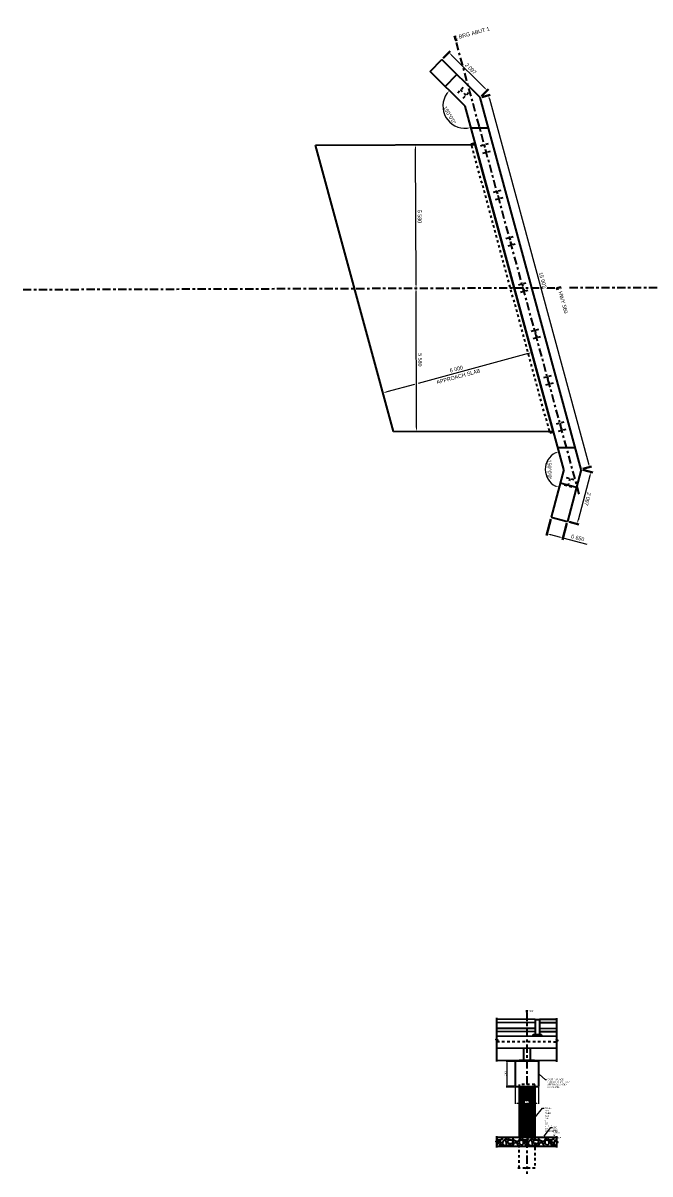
# Model space of a CAD drawing. Header units: metres. Extents: x 16681.2 to 16735.1, y 5649233.7 to 5649280.
# Drawn here: x 16681.23 to 16705.62, y 5649234.93 to 5649279.74 of the extents above; entities that cross this region are included whole.
import ezdxf
from ezdxf import colors
from ezdxf.entities.mleader import LeaderData, LeaderLine
from ezdxf.math import Vec2, Vec3

# ---------------------------------------------------------------- set-up
doc = ezdxf.new("R2010")
doc.units = ezdxf.units.M
doc.linetypes.add('CENTERX2', pattern=[101.6, 63.5, -12.7, 12.7, -12.7])
doc.linetypes.add('HIDDEN2', pattern=[4.7625, 3.175, -1.5875])
for name, color, linetype in [('S-BR-ABUT', 3, 'Continuous'), ('S-BR-ABUTMENT-HDD-THIN', 67, 'HIDDEN2'), ('S-BR-BRG PAD', 1, 'Continuous'), ('S-BR-BRIDGERAIL', 50, 'Continuous'), ('S-BR-CEN', 1, 'CENTERX2'), ('S-BR-DECK', 2, 'Continuous'), ('S-BR-DIM', 1, 'Continuous'), ('S-BR-HATCH', 252, 'Continuous'), ('S-BR-PIER', 3, 'Continuous'), ('S-BR-PILE-HDD', 21, 'HIDDEN2'), ('S-BR-PILE-PIPE', 63, 'Continuous'), ('S-BR-POST', 50, 'Continuous'), ('S-BR-RIP-RAP', 252, 'Continuous'), ('S-BR-SLOPE', 51, 'Continuous')]:
    doc.layers.add(name, color=color, linetype=linetype)
doc.layers.add('S-TB-TXT-WT2', color=2, linetype='Continuous', lineweight=30)
doc.styles.add('AT_Font_Prop_3.0', font='font99.shx', dxfattribs={"height": 3})
doc.dimstyles.new('AT Dim Standard (Millimeters)', dxfattribs={"dimtxt": 3, "dimasz": 3, "dimexe": 1.5, "dimexo": 1.5, "dimgap": 1, "dimtad": 1, "dimdec": 0, "dimlfac": 1000, "dimzin": 0, "dimdsep": 46, "dimtxsty": 'AT_Font_Prop_3.0', "dimcen": -1.5, "dimclrd": 1, "dimclre": 1, "dimclrt": 256, "dimaunit": 1, "dimadec": 3, "dimazin": 0, "dimtfac": 1, "dimtdec": 0, "dimtmove": 0, "dimatfit": 3, "dimfxl": 1, "dimtfill": 1, "dimtolj": 1, "dimtzin": 0, "dimlwd": 15, "dimlwe": 15, "dimarcsym": 0})
doc.dimstyles.new('AT_Prop_3.0 (Millimeters)', dxfattribs={"dimtxt": 3, "dimasz": 3, "dimexe": 1.5, "dimexo": 1.5, "dimgap": 1.5, "dimtad": 1, "dimdec": 3, "dimzin": 0, "dimdsep": 32, "dimtxsty": 'AT_Font_Prop_3.0', "dimcen": 1.5, "dimclrd": 1, "dimclre": 1, "dimclrt": 256, "dimaunit": 1, "dimadec": 4, "dimazin": 0, "dimtfac": 1, "dimtdec": 3, "dimtmove": 0, "dimatfit": 2, "dimfxl": 1, "dimtolj": 1, "dimtzin": 0, "dimlwd": 20, "dimlwe": -1, "dimarcsym": 0})

# ---------------------------------------------------------------- blocks, each defined once
blk = doc.blocks.new('*D16')
at = {"layer": 'Defpoints', "color": 0, "transparency": 16777216}
for p in [(16700.381, 5649239.337), (16700.058, 5649238.337), (16700.381, 5649238.337)]:
    blk.add_point(p, dxfattribs=at)
at = {"layer": 'S-TB-TXT-WT2', "color": 1, "transparency": 16777216}
for p, q in [((16700.351, 5649239.337), (16700.028, 5649239.337)), ((16700.351, 5649238.337), (16700.028, 5649238.337))]:
    blk.add_line(p, q, dxfattribs=at)
at = {"layer": 'S-TB-TXT-WT2', "color": 1, "lineweight": 20, "transparency": 16777216}
blk.add_line((16700.058, 5649239.277), (16700.058, 5649238.397), dxfattribs=at)
at = {"layer": 'S-TB-TXT-WT2', "color": 1, "transparency": 16777216}
for points in [[(16700.048, 5649239.277), (16700.068, 5649239.277), (16700.058, 5649239.337)], [(16700.048, 5649238.397), (16700.068, 5649238.397), (16700.058, 5649238.337)]]:
    blk.add_solid(points, dxfattribs=at)
at = {"layer": 'S-TB-TXT-WT2', "transparency": 16777216, "insert": (16699.998, 5649238.837), "char_height": 0.06, "attachment_point": 5, "rotation": 90, "style": 'AT_Font_Prop_3.0'}
blk.add_mtext('\\A1;1 000', dxfattribs=at)
blk = doc.blocks.new('ELEV POST')
at = {"layer": 'S-BR-DIM'}
blk.add_line((0, 0), (0, 0), dxfattribs=at)
at = {"layer": 'S-BR-POST'}
for p, q in [((-0.083, 0.643), (0.082, 0.642)), ((-0.083, 0.643), (-0.083, 0.058)), ((0.082, 0.642), (0.082, 0.058)), ((-0.165, 0.033), (-0.19, 0)), ((-0.165, 0.033), (-0.19, 0)), ((-0.165, 0.058), (0.165, 0.058)), ((-0.165, 0.033), (-0.165, 0.058)), ((-0.165, 0.058), (0.165, 0.058)), ((-0.165, 0.033), (-0.165, 0.058)), ((-0.165, 0.033), (0.165, 0.033)), ((-0.165, 0.033), (0.165, 0.033)), ((0.165, 0.033), (0.165, 0.058)), ((0.165, 0.033), (0.165, 0.058)), ((0.165, 0.033), (0.19, 0)), ((0.165, 0.033), (0.19, 0))]:
    blk.add_line(p, q, dxfattribs=at)
blk = doc.blocks.new('*U10')
at = {"layer": 'S-BR-DIM', "rotation": 180.2865830966329}
blk.add_blockref('ELEV POST', (0.325, 0), dxfattribs=at)
blk = doc.blocks.new('*U11')
at = {"layer": 'S-BR-BRIDGERAIL', "color": 0, "linetype": 'ByBlock', "lineweight": -2, "transparency": 16777216, "rotation": 179.9118905369981}
blk.add_blockref('*U10', (16728.169, 5649026.962), dxfattribs=at)
blk = doc.blocks.new('HP')
at = {"layer": 'S-BR-PILE-HDD', "ltscale": 0.025}
for p, q in [((-0.153, 0.149), (0.153, 0.149)), ((0, -0.15), (0, 0.149)), ((-0.153, -0.15), (0.153, -0.15))]:
    blk.add_line(p, q, dxfattribs=at)
blk = doc.blocks.new('*D30')
at = {"layer": 'Defpoints', "color": 0, "transparency": 16777216}
for p in [(16701.777, 5649260.498), (16702.406, 5649260.332), (16702.236, 5649259.691)]:
    blk.add_point(p, dxfattribs=at)
at = {"layer": 'S-TB-TXT-WT2', "color": 1, "transparency": 16777216}
for p, q in [((16701.758, 5649260.426), (16701.589, 5649259.785)), ((16702.387, 5649260.26), (16702.217, 5649259.619))]:
    blk.add_line(p, q, dxfattribs=at)
at = {"layer": 'S-TB-TXT-WT2', "color": 1, "lineweight": 20, "transparency": 16777216}
for p, q in [((16701.753, 5649259.819), (16702.091, 5649259.73)), ((16702.236, 5649259.691), (16703.169, 5649259.445))]:
    blk.add_line(p, q, dxfattribs=at)
at = {"layer": 'S-TB-TXT-WT2', "color": 1, "transparency": 16777216}
for points in [[(16701.759, 5649259.843), (16701.747, 5649259.795), (16701.608, 5649259.857)], [(16702.098, 5649259.754), (16702.085, 5649259.705), (16702.236, 5649259.691)]]:
    blk.add_solid(points, dxfattribs=at)
at = {"layer": 'S-TB-TXT-WT2', "transparency": 16777216, "insert": (16702.813, 5649259.694), "char_height": 0.15, "attachment_point": 5, "rotation": 345.1985, "style": 'AT_Font_Prop_3.0'}
blk.add_mtext('\\A1;0 650', dxfattribs=at)
blk = doc.blocks.new('*D32')
at = {"layer": 'Defpoints', "color": 0, "transparency": 16777216}
for p in [(16702.942, 5649262.36), (16702.406, 5649260.332), (16702.784, 5649260.232)]:
    blk.add_point(p, dxfattribs=at)
at = {"layer": 'S-TB-TXT-WT2', "color": 1, "lineweight": 20, "transparency": 16777216}
blk.add_line((16703.282, 5649262.115), (16702.823, 5649260.377), dxfattribs=at)
at = {"layer": 'S-TB-TXT-WT2', "color": 1, "transparency": 16777216}
for p, q in [((16703.014, 5649262.341), (16703.393, 5649262.241)), ((16702.478, 5649260.313), (16702.857, 5649260.213))]:
    blk.add_line(p, q, dxfattribs=at)
for points in [[(16703.306, 5649262.108), (16703.258, 5649262.121), (16703.32, 5649262.26)], [(16702.847, 5649260.371), (16702.799, 5649260.384), (16702.784, 5649260.232)]]:
    blk.add_solid(points, dxfattribs=at)
at = {"layer": 'S-TB-TXT-WT2', "transparency": 16777216, "insert": (16703.197, 5649261.208), "char_height": 0.15, "attachment_point": 5, "rotation": 255.1985, "style": 'AT_Font_Prop_3.0'}
blk.add_mtext('\\A1;2 097', dxfattribs=at)
blk = doc.blocks.new('*D33')
at = {"layer": 'Defpoints', "color": 0, "transparency": 16777216}
for p in [(16697.797, 5649278.592), (16697.521, 5649278.314), (16699.009, 5649276.837)]:
    blk.add_point(p, dxfattribs=at)
at = {"layer": 'S-TB-TXT-WT2', "color": 1, "transparency": 16777216}
for p, q in [((16697.574, 5649278.368), (16697.85, 5649278.646)), ((16699.062, 5649276.89), (16699.338, 5649277.168))]:
    blk.add_line(p, q, dxfattribs=at)
at = {"layer": 'S-TB-TXT-WT2', "color": 1, "lineweight": 20, "transparency": 16777216}
blk.add_line((16699.178, 5649277.22), (16697.903, 5649278.487), dxfattribs=at)
at = {"layer": 'S-TB-TXT-WT2', "color": 1, "transparency": 16777216}
for points in [[(16697.921, 5649278.504), (16697.885, 5649278.469), (16697.797, 5649278.592)], [(16699.196, 5649277.238), (16699.161, 5649277.203), (16699.285, 5649277.115)]]:
    blk.add_solid(points, dxfattribs=at)
at = {"layer": 'S-TB-TXT-WT2', "transparency": 16777216, "insert": (16698.646, 5649277.96), "char_height": 0.15, "attachment_point": 5, "rotation": 315.1985, "style": 'AT_Font_Prop_3.0'}
blk.add_mtext('\\A1;2 097', dxfattribs=at)
blk = doc.blocks.new('*D35')
at = {"layer": 'Defpoints', "color": 0, "transparency": 16777216}
for p in [(16701.022, 5649266.908), (16695.232, 5649265.335), (16695.232, 5649265.335)]:
    blk.add_point(p, dxfattribs=at)
at = {"layer": 'S-TB-TXT-WT2', "color": 1, "lineweight": 20, "transparency": 16777216}
for p, q in [((16700.877, 5649266.869), (16696.604, 5649265.708)), ((16696.459, 5649265.669), (16695.377, 5649265.375))]:
    blk.add_line(p, q, dxfattribs=at)
at = {"layer": 'S-TB-TXT-WT2', "color": 1, "transparency": 16777216}
for points in [[(16700.871, 5649266.893), (16700.884, 5649266.845), (16701.022, 5649266.908)], [(16695.37, 5649265.399), (16695.383, 5649265.351), (16695.232, 5649265.335)]]:
    blk.add_solid(points, dxfattribs=at)
at = {"layer": 'S-TB-TXT-WT2', "transparency": 16777216, "char_height": 0.15, "attachment_point": 5, "rotation": 15.1985, "style": 'AT_Font_Prop_3.0'}
for s, insert in [('\\A1;APPROACH SLAB', (16698.166, 5649265.977)), ('\\A1;6 000', (16698.088, 5649266.267))]:
    blk.add_mtext(s, dxfattribs=dict(at, insert=insert))
blk = doc.blocks.new('*D21')
at = {"layer": 'Defpoints', "color": 0, "transparency": 16777216}
for p in [(16696.519, 5649269.415), (16696.519, 5649269.415), (16696.538, 5649263.835)]:
    blk.add_point(p, dxfattribs=at)
at = {"layer": 'S-TB-TXT-WT2', "color": 1, "lineweight": 20, "transparency": 16777216}
blk.add_line((16696.537, 5649263.985), (16696.519, 5649269.265), dxfattribs=at)
at = {"layer": 'S-TB-TXT-WT2', "color": 1, "transparency": 16777216}
for points in [[(16696.544, 5649269.265), (16696.494, 5649269.265), (16696.519, 5649269.415)], [(16696.562, 5649263.985), (16696.512, 5649263.985), (16696.538, 5649263.835)]]:
    blk.add_solid(points, dxfattribs=at)
at = {"layer": 'S-TB-TXT-WT2', "transparency": 16777216, "insert": (16696.678, 5649266.625), "char_height": 0.15, "attachment_point": 5, "rotation": 270.1985, "style": 'AT_Font_Prop_3.0'}
blk.add_mtext('\\A1;5 580', dxfattribs=at)
blk = doc.blocks.new('*D22')
at = {"layer": 'Defpoints', "color": 0, "transparency": 16777216}
for p in [(16696.499, 5649274.995), (16696.499, 5649274.995), (16696.519, 5649269.415)]:
    blk.add_point(p, dxfattribs=at)
at = {"layer": 'S-TB-TXT-WT2', "color": 1, "lineweight": 20, "transparency": 16777216}
blk.add_line((16696.518, 5649269.565), (16696.5, 5649274.845), dxfattribs=at)
at = {"layer": 'S-TB-TXT-WT2', "color": 1, "transparency": 16777216}
for points in [[(16696.525, 5649274.845), (16696.475, 5649274.844), (16696.499, 5649274.995)], [(16696.543, 5649269.565), (16696.493, 5649269.565), (16696.519, 5649269.415)]]:
    blk.add_solid(points, dxfattribs=at)
at = {"layer": 'S-TB-TXT-WT2', "transparency": 16777216, "insert": (16696.659, 5649272.205), "char_height": 0.15, "attachment_point": 5, "rotation": 270.1985, "style": 'AT_Font_Prop_3.0'}
blk.add_mtext('\\A1;5 580', dxfattribs=at)
blk = doc.blocks.new('*D24')
at = {"layer": 'Defpoints', "color": 0, "transparency": 16777216}
for p in [(16699.009, 5649276.837), (16703.269, 5649262.449), (16702.942, 5649262.36)]:
    blk.add_point(p, dxfattribs=at)
at = {"layer": 'S-TB-TXT-WT2', "color": 1, "transparency": 16777216}
for p, q in [((16699.081, 5649276.856), (16699.408, 5649276.945)), ((16703.014, 5649262.379), (16703.341, 5649262.468))]:
    blk.add_line(p, q, dxfattribs=at)
at = {"layer": 'S-TB-TXT-WT2', "color": 1, "lineweight": 20, "transparency": 16777216}
blk.add_line((16699.375, 5649276.781), (16703.23, 5649262.593), dxfattribs=at)
at = {"layer": 'S-TB-TXT-WT2', "color": 1, "transparency": 16777216}
for points in [[(16699.399, 5649276.787), (16699.351, 5649276.774), (16699.336, 5649276.926)], [(16703.254, 5649262.6), (16703.205, 5649262.587), (16703.269, 5649262.449)]]:
    blk.add_solid(points, dxfattribs=at)
at = {"layer": 'S-TB-TXT-WT2', "transparency": 16777216, "insert": (16701.447, 5649269.727), "char_height": 0.15, "attachment_point": 5, "rotation": 285.1985, "style": 'AT_Font_Prop_3.0', "bg_fill": 3, "box_fill_scale": 1.1, "bg_fill_color": 256, "bg_fill_true_color": 13158600, "bg_fill_transparency": 0}
blk.add_mtext('\\A1;15 002', dxfattribs=at)
blk = doc.blocks.new('*D27')
at = {"layer": 'Defpoints', "color": 0, "transparency": 16777216}
for p in [(16698.427, 5649276.498), (16701.614, 5649262.66), (16702.269, 5649262.357), (16702.269, 5649262.357), (16701.777, 5649260.498)]:
    blk.add_point(p, dxfattribs=at)
at = {"layer": 'S-TB-TXT-WT2', "color": 1, "lineweight": 20, "transparency": 16777216}
blk.add_arc((16702.269, 5649262.357), 0.721, 117.1457, 243.2512, dxfattribs=at)
at = {"layer": 'S-TB-TXT-WT2', "color": 1, "transparency": 16777216}
for points in [[(16701.931, 5649263.022), (16701.949, 5649262.975), (16702.08, 5649263.053)], [(16701.953, 5649261.737), (16701.935, 5649261.691), (16702.085, 5649261.661)]]:
    blk.add_solid(points, dxfattribs=at)
at = {"layer": 'S-TB-TXT-WT2', "transparency": 16777216, "insert": (16701.712, 5649262.356), "char_height": 0.15, "attachment_point": 5, "rotation": 270.1985, "style": 'AT_Font_Prop_3.0'}
blk.add_mtext('\\A1;150°0\'0"', dxfattribs=at)
blk = doc.blocks.new('*D28')
at = {"layer": 'Defpoints', "color": 0, "transparency": 16777216}
for p in [(16697.063, 5649277.853), (16697.568, 5649276.42), (16698.427, 5649276.498), (16698.427, 5649276.498), (16702.269, 5649262.357)]:
    blk.add_point(p, dxfattribs=at)
at = {"layer": 'S-TB-TXT-WT2', "color": 1, "lineweight": 20, "transparency": 16777216}
blk.add_arc((16698.427, 5649276.498), 0.862, 145.1763, 275.2207, dxfattribs=at)
at = {"layer": 'S-TB-TXT-WT2', "color": 1, "transparency": 16777216}
for points in [[(16697.7, 5649277.007), (16697.738, 5649276.975), (16697.815, 5649277.106)], [(16698.501, 5649275.664), (16698.51, 5649275.615), (16698.653, 5649275.666)]]:
    blk.add_solid(points, dxfattribs=at)
at = {"layer": 'S-TB-TXT-WT2', "transparency": 16777216, "insert": (16697.824, 5649276.147), "char_height": 0.15, "attachment_point": 5, "rotation": 300.1985, "style": 'AT_Font_Prop_3.0'}
blk.add_mtext('\\A1;150°0\'0"', dxfattribs=at)
blk = doc.blocks.new('*D78')
at = {"layer": 'Defpoints', "color": 0, "transparency": 16777216}
for p in [(16700.381, 5649238.337), (16701.281, 5649238.337), (16701.281, 5649237.686)]:
    blk.add_point(p, dxfattribs=at)
at = {"layer": 'S-TB-TXT-WT2', "color": 1, "lineweight": 15, "transparency": 16777216}
for p, q in [((16700.381, 5649238.307), (16700.381, 5649237.656)), ((16701.281, 5649238.307), (16701.281, 5649237.656)), ((16700.441, 5649237.686), (16701.221, 5649237.686))]:
    blk.add_line(p, q, dxfattribs=at)
at = {"layer": 'S-TB-TXT-WT2', "color": 1, "transparency": 16777216}
for points in [[(16700.441, 5649237.696), (16700.441, 5649237.676), (16700.381, 5649237.686)], [(16701.221, 5649237.696), (16701.221, 5649237.676), (16701.281, 5649237.686)]]:
    blk.add_solid(points, dxfattribs=at)
at = {"layer": 'S-TB-TXT-WT2', "transparency": 16777216, "insert": (16700.831, 5649237.736), "char_height": 0.06, "attachment_point": 5, "style": 'AT_Font_Prop_3.0', "bg_fill": 3, "box_fill_scale": 1.1, "bg_fill_color": 256, "bg_fill_true_color": 13158600, "bg_fill_transparency": 0}
blk.add_mtext('\\A1;900', dxfattribs=at)

msp = doc.modelspace()

# ---------------------------------------------------------------- hatches: boundary and pattern name
at = {"layer": 'S-BR-RIP-RAP'}
h = msp.add_hatch(dxfattribs=at)
h.set_pattern_fill('AGGREGAT', color=256, pattern_type=2)
h.set_pattern_definition([(0, (16706.6934, 5649233.2616), (1, 1), [0.1, -0.15, 0.05, -0.15, 0.05, -0.5]), (0, (16707.1934, 5649233.3616), (1, 1), [0.05, -0.95]), (0, (16706.8934, 5649233.4116), (1, 1), [0.05, -0.1, 0.05, -0.8]), (0, (16707.3934, 5649233.4616), (1, 1), [0.1, -0.9]), (0, (16707.4934, 5649233.5116), (1, 1), [0.05, -0.95]), (0, (16707.1934, 5649233.6116), (1, 1), [0.1, -0.9]), (0, (16706.6934, 5649233.6616), (1, 1), [0.05, -0.1, 0.05, -0.25, 0.15, -0.4]), (0, (16707.3934, 5649233.7616), (1, 1), [0.1, -0.9]), (0, (16706.7934, 5649233.8116), (1, 1), [0.1, -0.05, 0.05, -0.4, 0.05, -0.35]), (0, (16706.7434, 5649233.8616), (1, 1), [0.05, -0.95]), (0, (16707.0934, 5649233.9116), (1, 1), [0.05, -0.05, 0.05, -0.85]), (0, (16706.9434, 5649233.9616), (1, 1), [0.05, -0.95]), (0, (16707.5934, 5649234.0116), (1, 1), [0.05, -0.95]), (0, (16707.1434, 5649234.0616), (1, 1), [0.05, -0.4, 0.05, -0.5]), (0, (16707.1434, 5649234.1116), (1, 1), [0.1, -0.9]), (0, (16707.3434, 5649234.1616), (1, 1), [0.1, -0.9]), (0, (16706.7434, 5649234.2116), (1, 1), [0.05, -0.6, 0.1, -0.25]), (90, (16706.6934, 5649233.7116), (-1, 1), [0.2, -0.2, 0.1, -0.5]), (90, (16706.7434, 5649233.7116), (-1, 1), [0.05, -0.35, 0.1, -0.5]), (90, (16706.7934, 5649233.4616), (-1, 1), [0.15, -0.85]), (90, (16706.8434, 5649233.4616), (-1, 1), [0.1, -0.9]), (90, (16706.8934, 5649233.3116), (-1, 1), [0.05, -0.6, 0.05, -0.05, 0.1, -0.15]), (90, (16706.9934, 5649233.3116), (-1, 1), [0.05, -0.35, 0.05, -0.55]), (90, (16707.0434, 5649233.7116), (-1, 1), [0.1, -0.15, 0.05, -0.05, 0.1, -0.55]), (90, (16707.0934, 5649233.5116), (-1, 1), [0.1, -0.55, 0.05, -0.3]), (90, (16707.1434, 5649233.3116), (-1, 1), [0.05, -0.05, 0.1, -0.8]), (90, (16707.2434, 5649233.9616), (-1, 1), [0.05, -0.95]), (90, (16707.2934, 5649233.9616), (-1, 1), [0.1, -0.1, 0.05, -0.05, 0.1, -0.6]), (90, (16707.3434, 5649233.5116), (-1, 1), [0.05, -0.05, 0.05, -0.1, 0.05, -0.7]), (90, (16707.4934, 5649233.8616), (-1, 1), [0.2, -0.8]), (90, (16707.5434, 5649233.7616), (-1, 1), [0.2, -0.15, 0.1, -0.55]), (90, (16707.5934, 5649233.3616), (-1, 1), [0.05, -0.15, 0.1, -0.7]), (90, (16707.6434, 5649233.4616), (-1, 1), [0.15, -0.85]), (45, (16707.09344, 5649233.2616), (0, 1), [0.07071, -1.3435]), (45, (16707.64344, 5649233.3116), (0, 1), [0.07071, -1.202084, 0.07071, -0.07071]), (45, (16706.99344, 5649233.3616), (0, 1), [0.07071, -0.56568, 0.07071, -0.707114]), (45, (16707.24344, 5649233.3616), (0, 1), [0.07071, -1.131374, 0.07071, -0.14142]), (45, (16707.29344, 5649233.3616), (0, 1), [0.14142, -0.56568, 0.14142, -0.565694]), (45, (16707.04344, 5649233.4616), (0, 1), [0.0707, -0.6364, 0.0707, -0.0707, 0.0707, -0.495014]), (45, (16707.54344, 5649233.5116), (0, 1), [0.07071, -0.07071, 0.07071, -1.202084]), (45, (16706.84344, 5649233.5616), (0, 1), [0.07071, -0.84852, 0.07071, -0.424274]), (45, (16707.64344, 5649233.6616), (0, 1), [0.0707, -0.0707, 0.0707, -0.28284, 0.0707, -0.848574]), (45, (16707.04344, 5649233.8116), (0, 1), [0.07071, -1.3435]), (45, (16706.79344, 5649233.8616), (0, 1), [0.14142, -1.27279]), (45, (16706.69344, 5649233.9616), (0, 1), [0.07071, -0.07071, 0.07071, -1.202084]), (45, (16707.24344, 5649234.1116), (0, 1), [0.07071, -1.3435]), (45, (16707.54344, 5649234.2116), (0, 1), [0.07071, -1.3435]), (135, (16707.14344, 5649233.3616), (6e-17, 1), [0.07071, -1.3435]), (135, (16707.19344, 5649233.3616), (6e-17, 1), [0.07071, -1.3435]), (135, (16706.89344, 5649233.4116), (6e-17, 1), [0.07071, -0.28284, 0.14142, -0.919244]), (135, (16706.69344, 5649233.4116), (6e-17, 1), [0.07071, -1.3435]), (135, (16707.34344, 5649233.5616), (6e-17, 1), [0.07071, -0.565685, 0.07071, -0.70711]), (135, (16707.39344, 5649233.5616), (6e-17, 1), [0.0707, -0.4243, 0.0707, -0.4242, 0.0707, -0.353614]), (135, (16706.79344, 5649233.6116), (6e-17, 1), [0.07071, -1.3435]), (135, (16707.59344, 5649233.6616), (6e-17, 1), [0.1414, -0.35355, 0.0707, -0.0707, 0.0707, -0.707164]), (135, (16706.94344, 5649233.8116), (6e-17, 1), [0.07071, -1.3435]), (135, (16707.34344, 5649233.8116), (6e-17, 1), [0.14142, -1.27279]), (135, (16707.39344, 5649233.8116), (6e-17, 1), [0.07071, -1.3435]), (135, (16707.09344, 5649233.9116), (6e-17, 1), [0.07071, -1.3435]), (135, (16706.79344, 5649234.0616), (6e-17, 1), [0.07071, -1.3435]), (135, (16707.59344, 5649234.0616), (6e-17, 1), [0.07071, -1.3435]), (26.565, (16706.79344, 5649233.2616), (1, 4e-10), [0.1118, -2.12427]), (26.565, (16706.69344, 5649233.3616), (1, 4e-10), [0.1118, -2.12427]), (26.565, (16706.69344, 5649233.4116), (1, 4e-10), [0.1118, -2.12427]), (26.565, (16706.94344, 5649233.4116), (1, 4e-10), [0.1118, -2.12427]), (26.565, (16706.89344, 5649233.6116), (1, 4e-10), [0.1118, -2.12427]), (26.565, (16706.89344, 5649233.6616), (1, 4e-10), [0.1118, -2.12427]), (26.565, (16707.09344, 5649233.8616), (1, 4e-10), [0.1118, -2.12427]), (26.565, (16707.14344, 5649233.9116), (1, 4e-10), [0.1118, -2.12427]), (26.565, (16706.74344, 5649234.0116), (1, 4e-10), [0.1118, -2.12427]), (26.565, (16707.04344, 5649234.0116), (1, 4e-10), [0.1118, -2.12427]), (63.435, (16707.54344, 5649233.2616), (5e-11, 1), [0.1118, -2.12427]), (63.435, (16707.29344, 5649233.4116), (5e-11, 1), [0.1118, -2.12427]), (63.435, (16707.14344, 5649233.5116), (5e-11, 1), [0.1118, -2.12427]), (63.435, (16707.29344, 5649233.6616), (5e-11, 1), [0.1118, -2.12427]), (63.435, (16707.34344, 5649233.6616), (5e-11, 1), [0.1118, -2.12427]), (63.435, (16706.99344, 5649233.8116), (5e-11, 1), [0.1118, -2.12427]), (63.435, (16706.89344, 5649233.8616), (5e-11, 1), [0.1118, -2.12427]), (63.435, (16707.29344, 5649234.0616), (5e-11, 1), [0.1118, -2.12427]), (63.435, (16706.89344, 5649234.1616), (5e-11, 1), [0.1118, -2.12427]), (116.565, (16706.74344, 5649233.8616), (-4e-10, 1), [0.1118, -2.12427]), (116.565, (16707.34344, 5649233.8616), (-4e-10, 1), [0.1118, -2.12427]), (116.565, (16706.69344, 5649233.9116), (-4e-10, 1), [0.1118, -2.12427]), (116.565, (16707.49344, 5649234.0616), (-4e-10, 1), [0.1118, -2.12427]), (116.565, (16706.84344, 5649234.1116), (-4e-10, 1), [0.1118, -2.12427]), (116.565, (16707.04344, 5649234.1616), (-4e-10, 1), [0.1118, -2.12427]), (153.435, (16707.09344, 5649233.2616), (-1, 4e-10), [0.1118, -2.12427]), (153.435, (16706.89344, 5649233.3616), (-1, 4e-10), [0.1118, -2.12427]), (153.435, (16707.59344, 5649233.4116), (-1, 4e-10), [0.1118, -2.12427]), (153.435, (16707.49344, 5649233.5116), (-1, 4e-10), [0.1118, -2.12427]), (153.435, (16707.09344, 5649233.6116), (-1, 4e-10), [0.1118, -2.12427]), (153.435, (16706.84344, 5649233.6616), (-1, 4e-10), [0.1118, -2.12427]), (153.435, (16707.14344, 5649233.6616), (-1, 4e-10), [0.1118, -2.12427]), (153.435, (16706.99344, 5649233.7616), (-1, 4e-10), [0.1118, -2.12427]), (153.435, (16706.99344, 5649234.0116), (-1, 4e-10), [0.1118, -2.12427]), (153.435, (16706.69344, 5649234.2116), (-1, 4e-10), [0.1118, -2.12427]), (153.435, (16707.29344, 5649234.2116), (-1, 4e-10), [0.1118, -2.12427]), (153.435, (16707.39344, 5649234.2116), (-1, 4e-10), [0.1118, -2.12427])])
h.paths.add_polyline_path([(16699.6623, 5649236.3555), (16699.6623, 5649236.0055), (16701.9993, 5649236.0055), (16701.9993, 5649236.3555)])

# ---------------------------------------------------------------- linework, layer by layer
at = {"layer": 'S-BR-ABUT', "ltscale": 0.05}
for p, q in [((16697.0626, 5649277.8532), (16697.5207, 5649278.3144)), ((16699.0087, 5649276.8367), (16697.5207, 5649278.3144)), ((16698.4271, 5649276.4982), (16697.0626, 5649277.8532)), ((16697.6502, 5649277.2698), (16698.1082, 5649277.731)), ((16702.9415, 5649262.3598), (16699.0087, 5649276.8367)), ((16702.2686, 5649262.3575), (16698.4271, 5649276.4982)), ((16698.6553, 5649275.658), (16699.3282, 5649275.6604)), ((16692.6114, 5649274.9811), (16698.823, 5649275.0026)), ((16695.6403, 5649263.8315), (16692.6114, 5649274.9811)), ((16698.6699, 5649275.0321), (16698.8147, 5649275.0714)), ((16698.6781, 5649275.0021), (16698.6699, 5649275.0321)), ((16701.852, 5649263.853), (16698.823, 5649275.0026)), ((16695.6403, 5649263.8315), (16701.852, 5649263.853)), ((16701.7257, 5649263.7838), (16701.707, 5649263.8525)), ((16701.7257, 5649263.7838), (16701.8705, 5649263.8231)), ((16702.7133, 5649263.2), (16702.0404, 5649263.1977)), ((16702.2686, 5649262.3575), (16701.7774, 5649260.4984)), ((16702.9415, 5649262.3598), (16702.4058, 5649260.3323)), ((16702.1317, 5649261.8393), (16702.7601, 5649261.6733)), ((16701.7774, 5649260.4984), (16702.4058, 5649260.3323))]:
    msp.add_line(p, q, dxfattribs=at)
at = {"layer": 'S-BR-ABUTMENT-HDD-THIN', "ltscale": 0.025}
msp.add_line((16701.707, 5649263.8525), (16698.6781, 5649275.0021), dxfattribs=at)
at = {"layer": 'S-BR-BRG PAD'}
msp.add_lwpolyline([(16700.5308, 5649239.3527), (16700.5308, 5649239.3367), (16701.1308, 5649239.3367), (16701.1308, 5649239.3527), (16700.5308, 5649239.3527)], dxfattribs=at)
at = {"layer": 'S-BR-BRIDGERAIL'}
for p, q in [((16701.1535, 5649240.9469), (16699.6623, 5649240.9546)), ((16701.9993, 5649240.9425), (16701.3185, 5649240.946)), ((16701.1535, 5649240.8199), (16699.6623, 5649240.8276)), ((16701.1535, 5649240.5919), (16699.6623, 5649240.5995)), ((16701.9993, 5649240.8155), (16701.3185, 5649240.819)), ((16701.9993, 5649240.5875), (16701.3185, 5649240.591)), ((16701.1535, 5649240.4649), (16699.6623, 5649240.4725)), ((16701.9993, 5649240.4605), (16701.3185, 5649240.464))]:
    msp.add_line(p, q, dxfattribs=at)
at = {"layer": 'S-BR-CEN', "ltscale": 0.005}
for p, q in [((16702.8672, 5649261.3936), (16698.0786, 5649279.0206)), ((16681.228, 5649269.3616), (16701.9839, 5649269.4335)), ((16702.4951, 5649269.4353), (16707.3602, 5649269.4522)), ((16700.8308, 5649241.2027), (16700.8308, 5649234.9308))]:
    msp.add_line(p, q, dxfattribs=at)
at = {"layer": 'S-BR-DECK'}
for p, q in [((16700.7008, 5649239.8414), (16700.7008, 5649239.3534)), ((16700.9608, 5649239.8401), (16700.9608, 5649239.3521))]:
    msp.add_line(p, q, dxfattribs=at)
at = {"layer": 'S-BR-DECK', "flags": 128}
for points in [[(16699.6623, 5649240.3116), (16701.9993, 5649240.2999)], [(16699.6623, 5649239.8466), (16701.9993, 5649239.8349)], [(16699.6623, 5649239.3586), (16701.9993, 5649239.3469)]]:
    msp.add_lwpolyline(points, dxfattribs=at)
at = {"layer": 'S-BR-DIM', "linetype": 'Continuous'}
for points in [[(16699.6623, 5649239.3086), (16699.6623, 5649240.1316), (16699.6966, 5649240.1441), (16699.6279, 5649240.1691), (16699.6623, 5649240.1816), (16699.6623, 5649241.0046)], [(16701.9993, 5649239.2969), (16701.9993, 5649240.1197), (16702.0336, 5649240.1322), (16701.9649, 5649240.1572), (16701.9993, 5649240.1697), (16701.9993, 5649240.9925)]]:
    msp.add_lwpolyline(points, dxfattribs=at)
at = {"layer": 'S-BR-HATCH'}
for p, q in [((16700.5358, 5649238.3367), (16700.5358, 5649236.3555)), ((16700.5558, 5649238.3367), (16700.5558, 5649236.3555)), ((16700.5858, 5649238.3367), (16700.5858, 5649236.3555)), ((16700.6258, 5649238.3367), (16700.6258, 5649236.3555)), ((16700.6758, 5649238.3367), (16700.6758, 5649236.3555)), ((16700.7358, 5649238.3367), (16700.7358, 5649236.3555)), ((16700.8058, 5649238.3367), (16700.8058, 5649236.3555)), ((16700.8558, 5649238.3367), (16700.8558, 5649236.3555)), ((16700.9258, 5649238.3367), (16700.9258, 5649236.3555)), ((16700.9858, 5649238.3367), (16700.9858, 5649236.3555)), ((16701.0358, 5649238.3367), (16701.0358, 5649236.3555)), ((16701.0758, 5649238.3367), (16701.0758, 5649236.3555)), ((16701.1058, 5649238.3367), (16701.1058, 5649236.3555)), ((16701.1258, 5649238.3367), (16701.1258, 5649236.3555))]:
    msp.add_line(p, q, dxfattribs=at)
at = {"layer": 'S-BR-PIER'}
for p, q in [((16700.3808, 5649239.3367), (16701.2808, 5649239.3367)), ((16700.3808, 5649239.3367), (16700.3808, 5649238.3367)), ((16701.2808, 5649239.3367), (16701.2808, 5649238.3367)), ((16700.3808, 5649238.3367), (16701.2808, 5649238.3367))]:
    msp.add_line(p, q, dxfattribs=at)
at = {"layer": 'S-BR-PILE-HDD', "ltscale": 0.02}
for points in [[(16699.6623, 5649240.0926), (16701.9993, 5649240.0809)], [(16701.1358, 5649238.3367), (16701.1358, 5649238.4117), (16700.5258, 5649238.4117), (16700.5258, 5649238.3367)]]:
    msp.add_lwpolyline(points, dxfattribs=at)
at = {"layer": 'S-BR-PILE-HDD', "ltscale": 0.025}
for points in [[(16700.5258, 5649235.1665), (16700.5258, 5649236.3555)], [(16701.1358, 5649236.3555), (16701.1358, 5649235.1665)], [(16700.4758, 5649235.1665), (16700.8058, 5649235.1665), (16700.8183, 5649235.1322), (16700.8433, 5649235.2009), (16700.8558, 5649235.1665), (16701.1858, 5649235.1665)]]:
    msp.add_lwpolyline(points, dxfattribs=at)
at = {"layer": 'S-BR-PILE-PIPE'}
for p, q in [((16700.5258, 5649238.3367), (16700.5258, 5649236.3555)), ((16701.1358, 5649238.3367), (16701.1358, 5649236.3555))]:
    msp.add_line(p, q, dxfattribs=at)
at = {"layer": 'S-BR-SLOPE', "linetype": 'Continuous'}
for points in [[(16699.6623, 5649235.9555), (16699.6623, 5649236.1555), (16699.6966, 5649236.168), (16699.6279, 5649236.193), (16699.6623, 5649236.2055), (16699.6623, 5649236.4055)], [(16701.9993, 5649235.9555), (16701.9993, 5649236.1555), (16702.0336, 5649236.168), (16701.9649, 5649236.193), (16701.9993, 5649236.2055), (16701.9993, 5649236.4055)]]:
    msp.add_lwpolyline(points, dxfattribs=at)
at = {"layer": 'S-BR-SLOPE'}
for points in [[(16701.9993, 5649236.3555), (16699.6623, 5649236.3555)], [(16701.9993, 5649236.0055), (16699.6623, 5649236.0055)]]:
    msp.add_lwpolyline(points, dxfattribs=at)

# ---------------------------------------------------------------- block references
at = {"layer": 'S-BR-BRIDGERAIL', "rotation": 359.8015263663721}
msp.add_blockref('*U11', (-19594.8021, 305.1808), dxfattribs=at)
at = {"layer": 'S-BR-PILE-HDD'}
for p, rotation in [((16698.356, 5649277.0269), 45.19847368900216), ((16699.2136, 5649274.8428), 195.1984738825905), ((16699.7038, 5649273.0382), 195.1984738825905), ((16700.1941, 5649271.2336), 195.1984738825905), ((16700.6843, 5649269.429), 195.1984738825905), ((16701.1745, 5649267.6244), 195.1984738825905), ((16701.6648, 5649265.8198), 195.1984738825905), ((16702.155, 5649264.0152), 195.1984738825905), ((16702.4748, 5649261.8656), 345.1984737190175)]:
    msp.add_blockref('HP', p, dxfattribs=dict(at, rotation=rotation))

# ---------------------------------------------------------------- dimensions: what is measured, and where the dimension line sits
at = {"layer": 'S-TB-TXT-WT2'}
for p1, p2, distance, picture, middle in [((16699.0087, 5649276.8367), (16697.5207, 5649278.3144), -0.3917, '*D33', (16698.6464, 5649277.9599)), ((16696.538, 5649263.8346), (16696.5187, 5649269.4146), 0, '*D21', (16696.6784, 5649266.6251)), ((16702.9415, 5649262.3598), (16702.4058, 5649260.3323), 0.3917, '*D32', (16703.1974, 5649261.2077)), ((16701.7774, 5649260.4984), (16702.4058, 5649260.3323), -0.663, '*D30', (16702.8134, 5649259.694))]:
    dim = msp.add_aligned_dim(p1=p1, p2=p2, distance=distance, dimstyle='AT_Prop_3.0 (Millimeters)', dxfattribs=at)
    dim.commit()
    dim.dimension.update_dxf_attribs({"geometry": picture, "text_midpoint": middle})
for base, p1, p2, angle, picture, middle in [((16696.4994, 5649274.9946), (16696.5187, 5649269.4146), (16696.4994, 5649274.9946), 270.19847, '*D22', (16696.659, 5649272.2051)), ((16700.0583, 5649238.3367), (16700.3808, 5649239.3367), (16700.3808, 5649238.3367), 90, '*D16', (16699.9983, 5649238.8367))]:
    dim = msp.add_linear_dim(base=base, p1=p1, p2=p2, angle=angle, dimstyle='AT_Prop_3.0 (Millimeters)', dxfattribs=at)
    dim.commit()
    dim.dimension.update_dxf_attribs({"geometry": picture, "text_midpoint": middle})
dim = msp.add_linear_dim(base=(16695.2318, 5649265.3355), p1=(16701.0219, 5649266.9085), p2=(16695.2318, 5649265.3355), angle=15.19847, text='<>\\XAPPROACH SLAB', dimstyle='AT_Prop_3.0 (Millimeters)', dxfattribs=at)
dim.commit()
dim.dimension.update_dxf_attribs({"geometry": '*D35', "text_midpoint": (16698.1268, 5649266.122)})

# ---------------------------------------------------------------- leaders
at = {"layer": 'S-BR-DIM', "lineweight": 30}
ml = msp.add_multileader_mtext('Standard', dxfattribs=at)
ml.set_content('CAST-IN-PLACE\\PCONCRETE PILE CAP\\PSEE DWGS S-1780\\PAND S-1781 ', color=2, style='AT_Font_Prop_3.0')
ml.set_leader_properties(color=256, linetype='ByLayer', lineweight=15)
ml.build(insert=Vec2(0, 0))
ml.multileader.update_dxf_attribs({"dogleg_length": 2, "arrow_head_size": 0.06, "scale": 0.02})
ctx = ml.context
ctx.base_point, ctx.scale, ctx.char_height, ctx.arrow_head_size, ctx.landing_gap_size, ctx.plane_origin = Vec3(16701.5892, 5649238.6107), 0.02, 0.06, 0.06, 0.04, Vec3(16710.3852, 5649239.481)
notes = []
notes.append((ctx, [(1, (1, 1, 0), (16701.5492, 5649238.6107), (1, 0), 0.04, [(0, [(16701.2808, 5649238.8367)], 0, [])])]))
ctx.mtext.insert, ctx.mtext.flow_direction = Vec3(16701.6292, 5649238.6407), 5
at = {"layer": 'S-TB-TXT-WT2'}
ml = msp.add_multileader_mtext('Standard', dxfattribs=at)
ml.set_content('{\\Ffont005|c0;STEEL PIPE PILES (610 DIA x 9.5 FILLED WITH CONCRETE)}', color=256, style='AT_Font_Prop_3.0')
ml.set_leader_properties(color=1, linetype='ByLayer', lineweight=20)
ml.build(insert=Vec2(0, 0))
ml.multileader.update_dxf_attribs({"dogleg_length": 3, "arrow_head_size": 0.06, "scale": 0.02})
ctx = ml.context
ctx.base_point, ctx.scale, ctx.char_height, ctx.arrow_head_size, ctx.landing_gap_size, ctx.plane_origin = Vec3(16701.4977, 5649237.4959), 0.02, 0.06, 0.06, 0.03, Vec3(16701.1358, 5649237.1119)
notes.append((ctx, [(0, (1, 1, 0), (16701.4377, 5649237.4959), (1, 0), 0.06, [(0, [(16701.1358, 5649237.1119)], 0, [])])]))
ctx.mtext.insert, ctx.mtext.width, ctx.mtext.flow_direction = Vec3(16701.5277, 5649237.5269), 0.995852, 5
ml = msp.add_multileader_mtext('Standard', dxfattribs=at)
ml.set_content('350 THK CLASS IM RIPRAP', color=256, style='AT_Font_Prop_3.0')
ml.set_leader_properties(color=1, linetype='ByLayer', lineweight=20)
ml.build(insert=Vec2(0, 0))
ml.multileader.update_dxf_attribs({"dogleg_length": 3, "arrow_head_size": 0.06, "scale": 0.02})
ctx = ml.context
ctx.base_point, ctx.scale, ctx.char_height, ctx.arrow_head_size, ctx.landing_gap_size, ctx.plane_origin = Vec3(16701.8282, 5649236.7395), 0.02, 0.06, 0.06, 0.03, Vec3(16701.4663, 5649236.3555)
notes.append((ctx, [(0, (1, 1, 0), (16701.7682, 5649236.7395), (1, 0), 0.06, [(0, [(16701.4663, 5649236.3555)], 0, [])])]))
ctx.mtext.insert, ctx.mtext.width, ctx.mtext.flow_direction = Vec3(16701.8582, 5649236.7695), 0.856592, 5
for ctx, leaders in notes:
    for number, flags, end, landing, length, lines in leaders:
        leader = LeaderData()
        leader.index, (leader.has_last_leader_line, leader.has_dogleg_vector, leader.attachment_direction) = number, flags
        leader.last_leader_point, leader.dogleg_vector, leader.dogleg_length = Vec3(end), Vec3(landing), length
        for number, points, colour, breaks in lines:
            line = LeaderLine()
            line.index, line.vertices, line.color, line.breaks = number, Vec3.list(points), colors.encode_raw_color(colour), breaks
            leader.lines.append(line)
        ctx.leaders.append(leader)

# ---------------------------------------------------------------- next in the draw order: texts
at = {"layer": 'S-TB-TXT-WT2', "insert": (16697.9868, 5649279.1414), "char_height": 0.15, "width": 1.639941, "attachment_point": 4, "rotation": 15.19847, "style": 'AT_Font_Prop_3.0', "bg_fill": 2}
msp.add_mtext('C BRG ABUT 1', dxfattribs=at)
at = {"layer": 'S-TB-TXT-WT2', "insert": (16700.8069, 5649241.2652), "char_height": 0.06, "width": 0.548613, "attachment_point": 4, "style": 'AT_Font_Prop_3.0', "bg_fill": 2}
msp.add_mtext('\\pxql;C PIER', dxfattribs=at)

# ---------------------------------------------------------------- next in the draw order: dimensions: what is measured, and where the dimension line sits
at = {"layer": 'S-TB-TXT-WT2'}
dim = msp.add_linear_dim(base=(16703.2689, 5649262.4487), p1=(16699.0087, 5649276.8367), p2=(16702.9415, 5649262.3598), angle=285.19847, dimstyle='AT_Prop_3.0 (Millimeters)', override={"dimtfill": 1}, dxfattribs=at)
dim.commit()
dim.dimension.update_dxf_attribs({"geometry": '*D24', "text_midpoint": (16701.4472, 5649269.7265)})
dim = msp.add_linear_dim(base=(16701.2808, 5649237.6857), p1=(16700.3808, 5649238.3367), p2=(16701.2808, 5649238.3367), dimstyle='AT Dim Standard (Millimeters)', dxfattribs=at)
dim.commit()
dim.dimension.update_dxf_attribs({"geometry": '*D78', "text_midpoint": (16700.8308, 5649237.7357)})

# ---------------------------------------------------------------- next in the draw order: linework, layer by layer
for points in [[(16698.0201, 5649279.2359), (16698.0654, 5649279.0692), (16698.1232, 5649279.0849)], [(16700.8308, 5649241.3018), (16700.8308, 5649241.2251), (16700.8574, 5649241.2251)]]:
    msp.add_lwpolyline(points, dxfattribs=at)

# ---------------------------------------------------------------- next in the draw order: dimensions: what is measured, and where the dimension line sits
for base, line1, line2, picture, middle in [((16697.56817, 5649276.42011), ((16702.26862, 5649262.35747), (16698.42706, 5649276.49825)), ((16698.42706, 5649276.49825), (16697.06265, 5649277.85324)), '*D28', (16697.82365, 5649276.14708)), ((16701.61442, 5649262.65977), ((16702.26862, 5649262.35747), (16701.77737, 5649260.49836)), ((16702.26862, 5649262.35747), (16698.42706, 5649276.49825)), '*D27', (16701.71224, 5649262.35554))]:
    dim = msp.add_angular_dim_2l(base=base, line1=line1, line2=line2, dimstyle='AT_Prop_3.0 (Millimeters)', override={"dimscale": 0}, dxfattribs=at)
    dim.commit()
    dim.dimension.update_dxf_attribs({"geometry": picture, "text_midpoint": middle})

# ---------------------------------------------------------------- next in the draw order: texts
at = {"layer": 'S-TB-TXT-WT2', "insert": (16702.0747, 5649269.4899), "char_height": 0.15, "attachment_point": 4, "rotation": 285.19847, "style": 'AT_Font_Prop_3.0', "bg_fill": 2}
msp.add_mtext('C HWY 560', dxfattribs=at)

# ---------------------------------------------------------------- next in the draw order: linework, layer by layer
at = {"layer": 'S-TB-TXT-WT2'}
msp.add_lwpolyline([(16702.1692, 5649269.4565), (16702.0025, 5649269.4112), (16702.0182, 5649269.3534)], dxfattribs=at)

doc.saveas('drawing.dxf')
